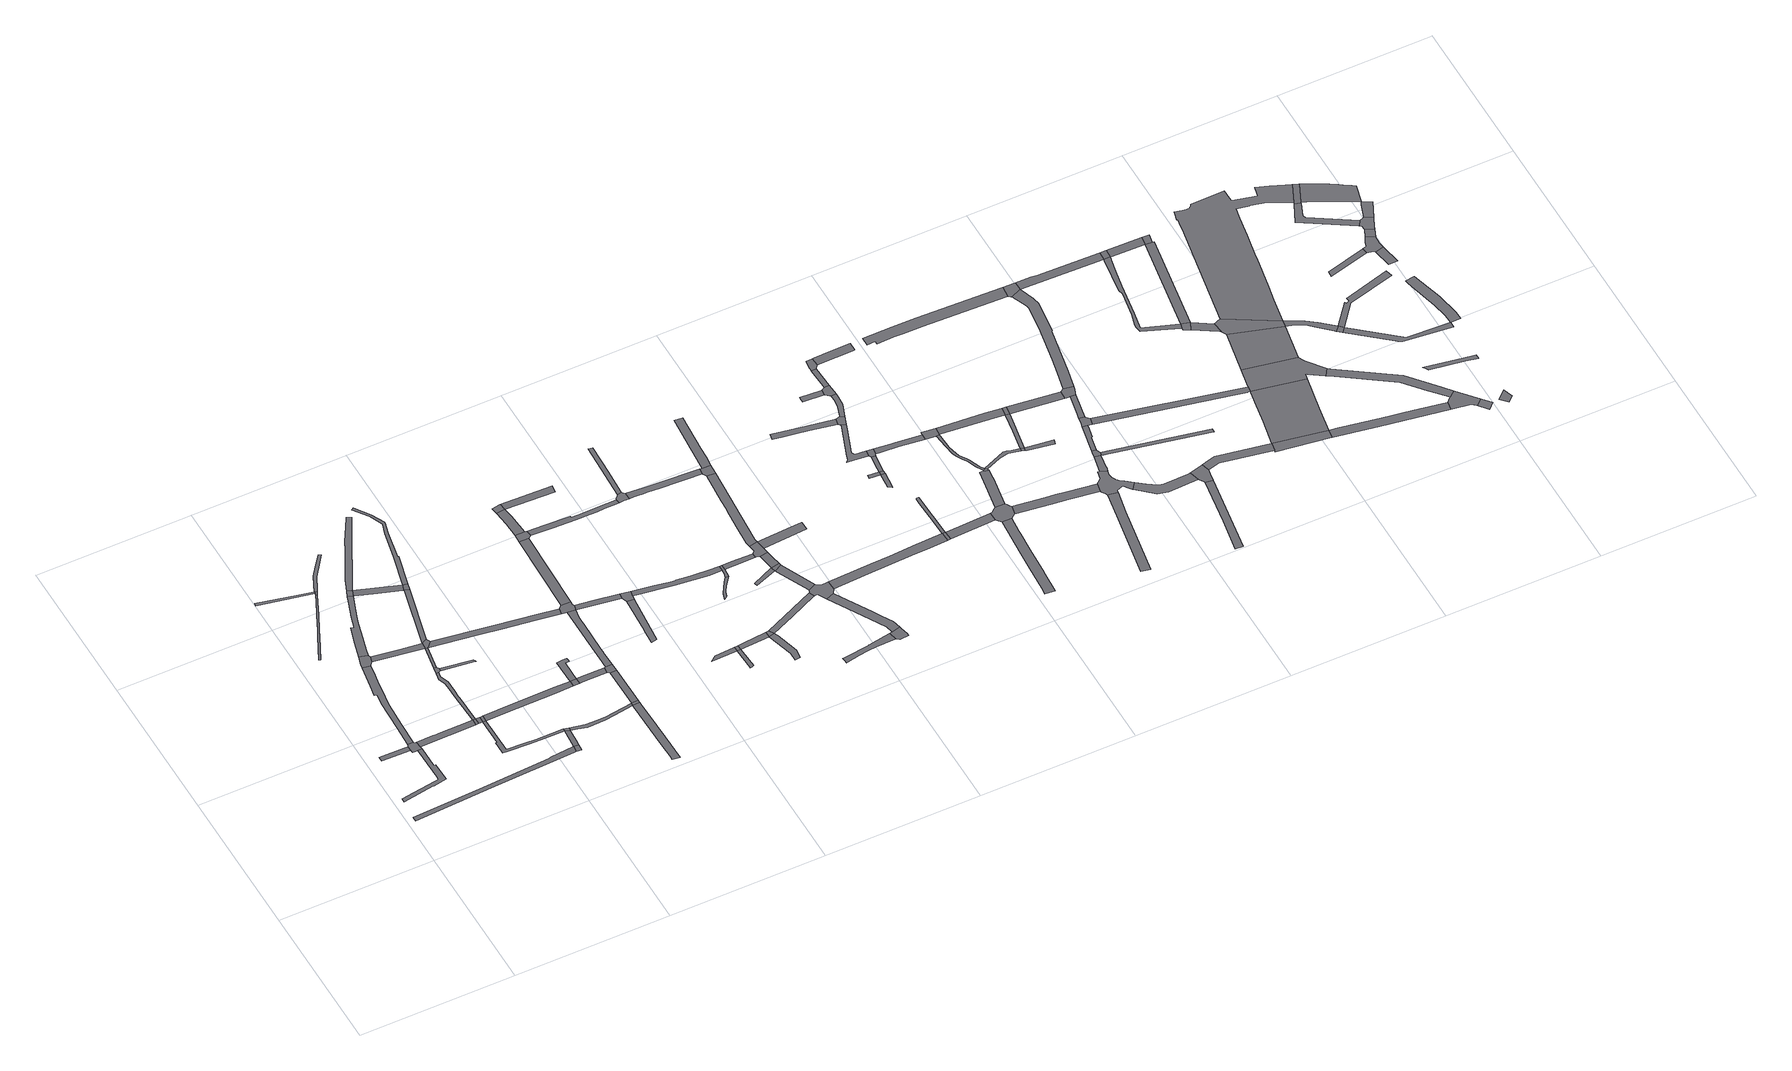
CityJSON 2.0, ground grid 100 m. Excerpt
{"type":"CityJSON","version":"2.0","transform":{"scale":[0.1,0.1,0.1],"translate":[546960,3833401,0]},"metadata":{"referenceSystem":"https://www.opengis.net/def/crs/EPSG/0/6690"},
"CityObjects":{
"road1":{"type":"Road","attributes":{"RoadStructureAttribute.sectionType":"1"},"geometry":[{"type":"MultiSurface","lod":"1","boundaries":[[[0,1,2,3,4,5,6,7,8,9,10,11,12,13]]]}]},
"road2":{"type":"Road","geometry":[{"type":"MultiSurface","lod":"1","boundaries":[[[14,15,16,17,18]]]}]},
"road3":{"type":"Road","geometry":[{"type":"MultiSurface","lod":"1","boundaries":[[[19,20,18,17,21,22,23,0,13,24,25,26,27]]]}]},
"road4":{"type":"Road","attributes":{"RoadStructureAttribute.sectionType":"1"},"geometry":[{"type":"MultiSurface","lod":"1","boundaries":[[[28,29,30,31,32,33,19,27,34,35,36,37,38,39,40]]]}]},
"road5":{"type":"Road","attributes":{"RoadStructureAttribute.sectionType":"1"},"geometry":[{"type":"MultiSurface","lod":"1","boundaries":[[[41,42,43,44,45,46,47,48,49]]]}]},
"road6":{"type":"Road","attributes":{"RoadStructureAttribute.sectionType":"1"},"geometry":[{"type":"MultiSurface","lod":"1","boundaries":[[[50,51,52,53,54,25,24,55]]]}]},
"road7":{"type":"Road","attributes":{"RoadStructureAttribute.sectionType":"1"},"geometry":[{"type":"MultiSurface","lod":"1","boundaries":[[[56,57,58,59,60,61,62,63,64,65,66,67,68,69,70]]]}]},
"road8":{"type":"Road","geometry":[{"type":"MultiSurface","lod":"1","boundaries":[[[71,72,73,28,40,74,75,76,77]]]}]},
"road9":{"type":"Road","attributes":{"RoadStructureAttribute.sectionType":"1"},"geometry":[{"type":"MultiSurface","lod":"1","boundaries":[[[78,79,80,81,82]]]}]},
"road10":{"type":"Road","geometry":[{"type":"MultiSurface","lod":"1","boundaries":[[[50,55,83,84]]]}]},
"road11":{"type":"Road","attributes":{"RoadStructureAttribute.sectionType":"1"},"geometry":[{"type":"MultiSurface","lod":"1","boundaries":[[[85,84,83,86]]]}]},
"road12":{"type":"Road","attributes":{"RoadStructureAttribute.sectionType":"1"},"geometry":[{"type":"MultiSurface","lod":"1","boundaries":[[[87,88,89,90,91,92,71,77,93,94,95,96,97,98]]]}]},
"road13":{"type":"Road","geometry":[{"type":"MultiSurface","lod":"1","boundaries":[[[82,81,56,70,99]]]}]},
"road14":{"type":"Road","geometry":[{"type":"MultiSurface","lod":"1","boundaries":[[[100,101,85,86,102]]]}]},
"road15":{"type":"Road","attributes":{"RoadStructureAttribute.sectionType":"1"},"geometry":[{"type":"MultiSurface","lod":"1","boundaries":[[[103,76,75,104,105]]]}]},
"road16":{"type":"Road","attributes":{"RoadStructureAttribute.sectionType":"1"},"geometry":[{"type":"MultiSurface","lod":"1","boundaries":[[[106,107,108,109,110,50,84,111,112,113,114,115,116]]]}]},
"road17":{"type":"Road","geometry":[{"type":"MultiSurface","lod":"1","boundaries":[[[117,106,116,118,119,120]]]}]},
"road18":{"type":"Road","attributes":{"RoadStructureAttribute.sectionType":"1"},"geometry":[{"type":"MultiSurface","lod":"1","boundaries":[[[121,122,123,82,99,124,125,126,127]]]}]},
"road19":{"type":"Road","attributes":{"RoadStructureAttribute.sectionType":"1"},"geometry":[{"type":"MultiSurface","lod":"1","boundaries":[[[104,117,120,128]]]}]},
"road20":{"type":"Road","attributes":{"RoadStructureAttribute.sectionType":"1"},"geometry":[{"type":"MultiSurface","lod":"1","boundaries":[[[129,130,131,132,102,86,133,134,135,136,137,138,139,140]]]}]},
"road21":{"type":"Road","geometry":[{"type":"MultiSurface","lod":"1","boundaries":[[[141,87,98,142,143]]]}]},
"road22":{"type":"Road","geometry":[{"type":"MultiSurface","lod":"1","boundaries":[[[144,105,104,128,145]]]}]},
"road23":{"type":"Road","geometry":[{"type":"MultiSurface","lod":"1","boundaries":[[[146,147,148,149,150,151,119,118]]]}]},
"road24":{"type":"Road","geometry":[{"type":"MultiSurface","lod":"1","boundaries":[[[41,49,152,153]]]}]},
"road25":{"type":"Road","attributes":{"RoadStructureAttribute.sectionType":"1"},"geometry":[{"type":"MultiSurface","lod":"1","boundaries":[[[139,154,41,153,155,156,157]]]}]},
"road26":{"type":"Road","attributes":{"RoadStructureAttribute.sectionType":"1"},"geometry":[{"type":"MultiSurface","lod":"1","boundaries":[[[143,142,158,159,160,161]]]}]},
"road27":{"type":"Road","attributes":{"RoadStructureAttribute.sectionType":"1"},"geometry":[{"type":"MultiSurface","lod":"1","boundaries":[[[162,105,144,163]]]}]},
"road28":{"type":"Road","attributes":{"RoadStructureAttribute.sectionType":"1"},"geometry":[{"type":"MultiSurface","lod":"1","boundaries":[[[164,165,166,167,100,102,168,169,170,171]]]}]},
"road29":{"type":"Road","geometry":[{"type":"MultiSurface","lod":"1","boundaries":[[[140,139,157,172]]]}]},
"road30":{"type":"Road","attributes":{"RoadStructureAttribute.sectionType":"1"},"geometry":[{"type":"MultiSurface","lod":"1","boundaries":[[[173,174,175,176,177,178,179,141,143,180,181,182,183,184,185,186,187,188,189,190,191,192,193,194]]]}]},
"road31":{"type":"Road","geometry":[{"type":"MultiSurface","lod":"1","boundaries":[[[161,160,195,162,163,196]]]}]},
"road32":{"type":"Road","attributes":{"RoadStructureAttribute.sectionType":"1"},"geometry":[{"type":"MultiSurface","lod":"1","boundaries":[[[197,198,199,200,201,202,172,157,203,204,205,206,207,208]]]}]},
"road33":{"type":"Road","attributes":{"RoadStructureAttribute.sectionType":"1"},"geometry":[{"type":"MultiSurface","lod":"1","boundaries":[[[209,210,145,128,211,212,213,214,215]]]}]},
"road34":{"type":"Road","attributes":{"RoadStructureAttribute.sectionType":"1"},"geometry":[{"type":"MultiSurface","lod":"1","boundaries":[[[216,217,218,219,220,221,222,223,224,225,226,227,228,161,196]]]}]},
"road35":{"type":"Road","geometry":[{"type":"MultiSurface","lod":"1","boundaries":[[[229,164,171,230]]]}]},
"road36":{"type":"Road","geometry":[{"type":"MultiSurface","lod":"1","boundaries":[[[231,232,233,234,235,236,237,164,229]]]}]},
"road37":{"type":"Road","attributes":{"RoadStructureAttribute.sectionType":"1"},"geometry":[{"type":"MultiSurface","lod":"1","boundaries":[[[238,239,240,241,242,208,243,244,245,246,247,248]]]}]},
"road38":{"type":"Road","attributes":{"RoadStructureAttribute.sectionType":"1"},"geometry":[{"type":"MultiSurface","lod":"1","boundaries":[[[249,250,251,229,230,252,253,254,255]]]}]},
"road39":{"type":"Road","geometry":[{"type":"MultiSurface","lod":"1","boundaries":[[[256,257,197,208,242]]]}]},
"road40":{"type":"Road","attributes":{"RoadStructureAttribute.sectionType":"1"},"geometry":[{"type":"MultiSurface","lod":"1","boundaries":[[[258,259,257,256]]]}]},
"road41":{"type":"Road","geometry":[{"type":"MultiSurface","lod":"1","boundaries":[[[260,261,262,249,255,259,258]]]}]},
"road42":{"type":"Road","attributes":{"RoadStructureAttribute.sectionType":"1"},"geometry":[{"type":"MultiSurface","lod":"1","boundaries":[[[263,264,265,262,261,266,267,268,269,270,271,272]]]}]},
"road43":{"type":"Road","geometry":[{"type":"MultiSurface","lod":"1","boundaries":[[[273,215,214,263,272,274,275,276]]]}]},
"road44":{"type":"Road","attributes":{"RoadStructureAttribute.sectionType":"1"},"geometry":[{"type":"MultiSurface","lod":"1","boundaries":[[[277,273,276,278]]]}]},
"road45":{"type":"Road","attributes":{"RoadStructureAttribute.sectionType":"1"},"geometry":[{"type":"MultiSurface","lod":"1","boundaries":[[[279,274,272,280,281]]]}]},
"road46":{"type":"Road","geometry":[{"type":"MultiSurface","lod":"1","boundaries":[[[282,277,278,283,284,285,286,287]]]}]},
"road47":{"type":"Road","attributes":{"RoadStructureAttribute.sectionType":"1"},"geometry":[{"type":"MultiSurface","lod":"1","boundaries":[[[288,289,290,291,282,287]]]}]},
"road48":{"type":"Road","attributes":{"RoadStructureAttribute.sectionType":"1"},"geometry":[{"type":"MultiSurface","lod":"1","boundaries":[[[292,293,294,295,296,297,298,299,300]]]}]},
"road49":{"type":"Road","geometry":[{"type":"MultiSurface","lod":"1","boundaries":[[[301,302,290,289]]]}]},
"road50":{"type":"Road","geometry":[{"type":"MultiSurface","lod":"1","boundaries":[[[281,280,303,304,292,300,305,306,307]]]}]},
"road51":{"type":"Road","attributes":{"RoadStructureAttribute.sectionType":"1"},"geometry":[{"type":"MultiSurface","lod":"1","boundaries":[[[308,309,310,311]]]}]},
"road52":{"type":"Road","attributes":{"RoadStructureAttribute.sectionType":"1"},"geometry":[{"type":"MultiSurface","lod":"1","boundaries":[[[312,313,314,315,301,289]]]}]},
"road53":{"type":"Road","geometry":[{"type":"MultiSurface","lod":"1","boundaries":[[[311,316,317,318,319,320]]]}]},
"road54":{"type":"Road","geometry":[{"type":"MultiSurface","lod":"1","boundaries":[[[321,308,311,320]]]}]},
"road55":{"type":"Road","attributes":{"RoadStructureAttribute.sectionType":"1"},"geometry":[{"type":"MultiSurface","lod":"1","boundaries":[[[322,323,324,325,326,285,284,327,328,329,330,331,332,333,334,335]]]}]},
"road56":{"type":"Road","attributes":{"RoadStructureAttribute.sectionType":"1"},"geometry":[{"type":"MultiSurface","lod":"1","boundaries":[[[336,337,321,320,338]]]}]},
"road57":{"type":"Road","attributes":{"RoadStructureAttribute.sectionType":"1"},"geometry":[{"type":"MultiSurface","lod":"1","boundaries":[[[339,340,341,342,343,344,345,346,347,348,307,306,349,350,351,352,353]]]}]},
"road58":{"type":"Road","geometry":[{"type":"MultiSurface","lod":"1","boundaries":[[[354,355,356,357,358,359,360,338]]]}]},
"road59":{"type":"Road","geometry":[{"type":"MultiSurface","lod":"1","boundaries":[[[361,336,338,360]]]}]},
"road60":{"type":"Road","geometry":[{"type":"MultiSurface","lod":"1","boundaries":[[[362,363,364,365,366,367,368,369,370,371]]]}]},
"road61":{"type":"Road","geometry":[{"type":"MultiSurface","lod":"1","boundaries":[[[372,373,374,375,376,335,334,377,378,379,380,381]]]}]},
"road62":{"type":"Road","geometry":[{"type":"MultiSurface","lod":"1","boundaries":[[[353,352,382,362,371,383,384]]]}]},
"road63":{"type":"Road","attributes":{"RoadStructureAttribute.sectionType":"1"},"geometry":[{"type":"MultiSurface","lod":"1","boundaries":[[[385,361,360,386,387]]]}]},
"road64":{"type":"Road","attributes":{"RoadStructureAttribute.sectionType":"1"},"geometry":[{"type":"MultiSurface","lod":"1","boundaries":[[[388,374,373,389,390]]]}]},
"road65":{"type":"Road","attributes":{"RoadStructureAttribute.sectionType":"1"},"geometry":[{"type":"MultiSurface","lod":"1","boundaries":[[[391,384,383,392,393,394]]]}]},
"road66":{"type":"Road","geometry":[{"type":"MultiSurface","lod":"1","boundaries":[[[395,396,397,398,399,400]]]}]},
"road67":{"type":"Road","attributes":{"RoadStructureAttribute.sectionType":"1"},"geometry":[{"type":"MultiSurface","lod":"1","boundaries":[[[401,402,403,404,405,406,407,408,409,410,411,412,413,414,415,416]]]}]},
"road68":{"type":"Road","attributes":{"RoadStructureAttribute.sectionType":"1"},"geometry":[{"type":"MultiSurface","lod":"1","boundaries":[[[417,418,419,420,381,380,421,422,423,424,425,426,427,428,429,430]]]}]},
"road69":{"type":"Road","geometry":[{"type":"MultiSurface","lod":"1","boundaries":[[[431,432,395,400,433,434,435]]]}]},
"road70":{"type":"Road","attributes":{"RoadStructureAttribute.sectionType":"1"},"geometry":[{"type":"MultiSurface","lod":"1","boundaries":[[[436,437,438,432,431]]]}]},
"road71":{"type":"Road","geometry":[{"type":"MultiSurface","lod":"1","boundaries":[[[439,440,441,442,394,393,443,438,437,444,445]]]}]},
"road72":{"type":"Road","attributes":{"RoadStructureAttribute.sectionType":"1"},"geometry":[{"type":"MultiSurface","lod":"1","boundaries":[[[435,434,446,447,448]]]}]},
"road73":{"type":"Road","geometry":[{"type":"MultiSurface","lod":"1","boundaries":[[[449,448,447,450,451,385,387,452,453,454,455,456,457,458]]]}]},
"road74":{"type":"Road","attributes":{"RoadStructureAttribute.sectionType":"1"},"geometry":[{"type":"MultiSurface","lod":"1","boundaries":[[[459,460,461,456,455,462,463,464,465]]]}]},
"road75":{"type":"Road","attributes":{"RoadStructureAttribute.sectionType":"1"},"geometry":[{"type":"MultiSurface","lod":"1","boundaries":[[[466,467,468,469,470,471,472,473,440,439,474,475]]]}]},
"road76":{"type":"Road","geometry":[{"type":"MultiSurface","lod":"1","boundaries":[[[476,477,465,464,401,416,478,479]]]}]},
"road77":{"type":"Road","attributes":{"RoadStructureAttribute.sectionType":"1"},"geometry":[{"type":"MultiSurface","lod":"1","boundaries":[[[480,481,482,439,445]]]}]},
"road78":{"type":"Road","geometry":[{"type":"MultiSurface","lod":"1","boundaries":[[[430,429,466,475,483,484]]]}]},
"road79":{"type":"Road","attributes":{"RoadStructureAttribute.sectionType":"1"},"geometry":[{"type":"MultiSurface","lod":"1","boundaries":[[[485,484,483,486,487,488]]]}]},
"road80":{"type":"Road","attributes":{"RoadStructureAttribute.sectionType":"1"},"geometry":[{"type":"MultiSurface","lod":"1","boundaries":[[[489,490,491,492,458,457,493,494,495,496,497]]]}]},
"road81":{"type":"Road","attributes":{"RoadStructureAttribute.sectionType":"1"},"geometry":[{"type":"MultiSurface","lod":"1","boundaries":[[[498,499,500,501,502,503,504,505,506,507,508,509]]]}]},
"road82":{"type":"Road","geometry":[{"type":"MultiSurface","lod":"1","boundaries":[[[510,489,497,511]]]}]},
"road83":{"type":"Road","geometry":[{"type":"MultiSurface","lod":"1","boundaries":[[[512,513,514,515]]]}]},
"road84":{"type":"Road","attributes":{"RoadStructureAttribute.sectionType":"1"},"geometry":[{"type":"MultiSurface","lod":"1","boundaries":[[[516,517,518,519,520,489,510]]]}]},
"road85":{"type":"Road","attributes":{"RoadStructureAttribute.sectionType":"1"},"geometry":[{"type":"MultiSurface","lod":"1","boundaries":[[[514,521,522,523,524,525]]]}]},
"road86":{"type":"Road","geometry":[{"type":"MultiSurface","lod":"1","boundaries":[[[515,514,525,526]]]}]},
"road87":{"type":"Road","attributes":{"RoadStructureAttribute.sectionType":"1"},"geometry":[{"type":"MultiSurface","lod":"1","boundaries":[[[527,528,529,530,531,532,533,534,535,536,537,538,539,540]]]}]},
"road88":{"type":"Road","attributes":{"RoadStructureAttribute.sectionType":"1"},"geometry":[{"type":"MultiSurface","lod":"1","boundaries":[[[541,542,515,526,543]]]}]},
"road89":{"type":"Road","geometry":[{"type":"MultiSurface","lod":"1","boundaries":[[[535,534,544,541,543,545,546,547]]]}]},
"road90":{"type":"Road","attributes":{"RoadStructureAttribute.sectionType":"1"},"geometry":[{"type":"MultiSurface","lod":"1","boundaries":[[[548,549,550,510,511,551]]]}]},
"road91":{"type":"Road","geometry":[{"type":"MultiSurface","lod":"1","boundaries":[[[552,553,509,508,554,527,540,555]]]}]},
"road92":{"type":"Road","geometry":[{"type":"MultiSurface","lod":"1","boundaries":[[[556,557,558,559,560]]]}]},
"road93":{"type":"Road","attributes":{"RoadStructureAttribute.sectionType":"1"},"geometry":[{"type":"MultiSurface","lod":"1","boundaries":[[[561,562,563,564,565,566,567,568,569,570,571,572]]]}]},
"road94":{"type":"Road","attributes":{"RoadStructureAttribute.sectionType":"1"},"geometry":[{"type":"MultiSurface","lod":"1","boundaries":[[[573,574,575,576,577,578,579,580,552,555]]]}]},
"road95":{"type":"Road","geometry":[{"type":"MultiSurface","lod":"1","boundaries":[[[581,582,583,584,560,559,585,586,576,575]]]}]},
"road96":{"type":"Road","attributes":{"RoadStructureAttribute.sectionType":"1"},"geometry":[{"type":"MultiSurface","lod":"1","boundaries":[[[587,588,589,590,591,592,547,546,593,594,595,596]]]}]},
"road97":{"type":"Road","attributes":{"RoadStructureAttribute.sectionType":"1"},"geometry":[{"type":"MultiSurface","lod":"1","boundaries":[[[597,598,599,582,581]]]}]},
"road98":{"type":"Road","geometry":[{"type":"MultiSurface","lod":"1","boundaries":[[[600,601,602,603,548,551,561,572,604,605,606,607,608,609,610]]]}]},
"road99":{"type":"Road","geometry":[{"type":"MultiSurface","lod":"1","boundaries":[[[611,612,613,614,598,597,615,616,617]]]}]},
"road100":{"type":"Road","attributes":{"RoadStructureAttribute.sectionType":"1"},"geometry":[{"type":"MultiSurface","lod":"1","boundaries":[[[618,619,600,610,620,621,622,623,624,625]]]}]},
"road101":{"type":"Road","geometry":[{"type":"MultiSurface","lod":"1","boundaries":[[[626,627,596,595,628,629,630,631,632]]]}]},
"road102":{"type":"Road","attributes":{"RoadStructureAttribute.sectionType":"1"},"geometry":[{"type":"MultiSurface","lod":"1","boundaries":[[[629,633,634,635,636,637,638,639,640,641,642,643,644,645,646,647,630]]]}]},
"road103":{"type":"Road","attributes":{"RoadStructureAttribute.sectionType":"1"},"geometry":[{"type":"MultiSurface","lod":"1","boundaries":[[[648,649,611,617,650,651,652]]]}]},
"road104":{"type":"Road","geometry":[{"type":"MultiSurface","lod":"1","boundaries":[[[640,639,625,624,653,654]]]}]},
"road105":{"type":"Road","attributes":{"RoadStructureAttribute.sectionType":"1"},"geometry":[{"type":"MultiSurface","lod":"1","boundaries":[[[655,656,657,640,654,658,659,660,661,662,663]]]}]},
"road106":{"type":"Road","attributes":{"RoadStructureAttribute.sectionType":"1"},"geometry":[{"type":"MultiSurface","lod":"1","boundaries":[[[664,665,666,607,606,667,668,669,670]]]}]},
"road107":{"type":"Road","attributes":{"RoadStructureAttribute.sectionType":"1"},"geometry":[{"type":"MultiSurface","lod":"1","boundaries":[[[671,632,631,672,673,674,675,676,677]]]}]},
"road108":{"type":"Road","attributes":{"RoadStructureAttribute.sectionType":"1"},"geometry":[{"type":"MultiSurface","lod":"1","boundaries":[[[678,679,680,681,682,683]]]}]},
"road109":{"type":"Road","geometry":[{"type":"MultiSurface","lod":"1","boundaries":[[[663,662,684,685]]]}]},
"road110":{"type":"Road","attributes":{"RoadStructureAttribute.sectionType":"1"},"geometry":[{"type":"MultiSurface","lod":"1","boundaries":[[[676,686,663,685,687]]]}]},
"road111":{"type":"Road","geometry":[{"type":"MultiSurface","lod":"1","boundaries":[[[688,689,690,691,692,685,684]]]}]},
"road112":{"type":"Road","geometry":[{"type":"MultiSurface","lod":"1","boundaries":[[[677,676,687,693]]]}]},
"road113":{"type":"Road","geometry":[{"type":"MultiSurface","lod":"1","boundaries":[[[694,695,696,697,670,669,698,699,678,683,700,701,702,703,704,705,706,707,708,709,710,711,712,713,714,715,716,717,718,719]]]}]},
"road114":{"type":"Road","attributes":{"RoadStructureAttribute.sectionType":"1"},"geometry":[{"type":"MultiSurface","lod":"1","boundaries":[[[720,719,718,721,722,723,724]]]}]},
"road115":{"type":"Road","geometry":[{"type":"MultiSurface","lod":"1","boundaries":[[[725,726,720,724,727,728,729,730,731]]]}]},
"road116":{"type":"Road","attributes":{"RoadStructureAttribute.sectionType":"1"},"geometry":[{"type":"MultiSurface","lod":"1","boundaries":[[[693,687,732,733]]]}]},
"road117":{"type":"Road","attributes":{"RoadStructureAttribute.sectionType":"1"},"geometry":[{"type":"MultiSurface","lod":"1","boundaries":[[[734,725,731,735,736,737,738,739]]]}]},
"road118":{"type":"Road","attributes":{"RoadStructureAttribute.sectionType":"1"},"geometry":[{"type":"MultiSurface","lod":"1","boundaries":[[[740,741,742,743,744,745,746,747,748,749,750,751]]]}]},
"road119":{"type":"Road","attributes":{"RoadStructureAttribute.sectionType":"1"},"geometry":[{"type":"MultiSurface","lod":"1","boundaries":[[[752,753,754,755,756,706,705,757,758,759,760,761,762]]]}]},
"road120":{"type":"Road","geometry":[{"type":"MultiSurface","lod":"1","boundaries":[[[763,764,734,739,765,766,767,768]]]}]},
"road121":{"type":"Road","attributes":{"RoadStructureAttribute.sectionType":"1"},"geometry":[{"type":"MultiSurface","lod":"1","boundaries":[[[769,770,763,768,771]]]}]},
"road122":{"type":"Road","attributes":{"RoadStructureAttribute.sectionType":"1"},"geometry":[{"type":"MultiSurface","lod":"1","boundaries":[[[772,773,774,775,776]]]}]},
"road123":{"type":"Road","geometry":[{"type":"MultiSurface","lod":"1","boundaries":[[[777,733,732,778,769,771,779,780,781]]]}]},
"road124":{"type":"Road","attributes":{"RoadStructureAttribute.sectionType":"1"},"geometry":[{"type":"MultiSurface","lod":"1","boundaries":[[[782,783,784,785,728,727]]]}]},
"road125":{"type":"Road","geometry":[{"type":"MultiSurface","lod":"1","boundaries":[[[786,762,761,787,772,776,788,789,790,791]]]}]},
"road126":{"type":"Road","attributes":{"RoadStructureAttribute.sectionType":"1"},"geometry":[{"type":"MultiSurface","lod":"1","boundaries":[[[792,793,794,795,796,797,798,799,800,801,802,803,804,805,806,777,781]]]}]},
"road127":{"type":"Road","geometry":[{"type":"MultiSurface","lod":"1","boundaries":[[[751,750,807,808,801,800,809]]]}]},
"road128":{"type":"Road","attributes":{"RoadStructureAttribute.sectionType":"1"},"geometry":[{"type":"MultiSurface","lod":"1","boundaries":[[[810,766,765,811,812,813,814,815]]]}]},
"road129":{"type":"Road","attributes":{"RoadStructureAttribute.sectionType":"1"},"geometry":[{"type":"MultiSurface","lod":"1","boundaries":[[[816,817,786,791,818,819,820]]]}]},
"road130":{"type":"Road","attributes":{"RoadStructureAttribute.sectionType":"1"},"geometry":[{"type":"MultiSurface","lod":"1","boundaries":[[[821,822,809,800,823,824]]]}]},
"road131":{"type":"Road","geometry":[{"type":"MultiSurface","lod":"1","boundaries":[[[820,819,825,826,827,828]]]}]},
"road132":{"type":"Road","attributes":{"RoadStructureAttribute.sectionType":"1"},"geometry":[{"type":"MultiSurface","lod":"1","boundaries":[[[823,829,830,831,832,833,834,835,836,837,838,839,840,841,842,843,844,845]]]}]},
"road133":{"type":"Road","attributes":{"function":"3","RoadStructureAttribute.sectionType":"1"},"geometry":[{"type":"MultiSurface","lod":"1","boundaries":[[[814,846,847,848,820,828,849,850]]]}]},
"road134":{"type":"Road","geometry":[{"type":"MultiSurface","lod":"1","boundaries":[[[837,836,851,852,853,854]]]}]},
"road135":{"type":"Road","geometry":[{"type":"MultiSurface","lod":"1","boundaries":[[[824,823,845,855]]]}]},
"road136":{"type":"Road","attributes":{"RoadStructureAttribute.sectionType":"1"},"geometry":[{"type":"MultiSurface","lod":"1","boundaries":[[[854,853,856,857,858]]]}]},
"road137":{"type":"Road","geometry":[{"type":"MultiSurface","lod":"1","boundaries":[[[859,860,815,814,850,861,862,863,864,865,866,867]]]}]},
"road138":{"type":"Road","attributes":{"RoadStructureAttribute.sectionType":"1"},"geometry":[{"type":"MultiSurface","lod":"1","boundaries":[[[868,837,854,869,870]]]}]},
"road139":{"type":"Road","attributes":{"RoadStructureAttribute.sectionType":"1"},"geometry":[{"type":"MultiSurface","lod":"1","boundaries":[[[855,845,871,868,872]]]}]},
"road140":{"type":"Road","attributes":{"function":"3","RoadStructureAttribute.sectionType":"1"},"geometry":[{"type":"MultiSurface","lod":"1","boundaries":[[[873,859,867,874,875]]]}]},
"road141":{"type":"Road","geometry":[{"type":"MultiSurface","lod":"1","boundaries":[[[876,877,878,858,857,879,873,875,880]]]}]},
"road142":{"type":"Road","geometry":[{"type":"MultiSurface","lod":"1","boundaries":[[[872,868,870,881]]]}]},
"road143":{"type":"Road","attributes":{"RoadStructureAttribute.sectionType":"1"},"geometry":[{"type":"MultiSurface","lod":"1","boundaries":[[[882,883,884,885,886,887,888,889,828,827,890,891,892]]]}]},
"road144":{"type":"Road","attributes":{"RoadStructureAttribute.sectionType":"1"},"geometry":[{"type":"MultiSurface","lod":"1","boundaries":[[[893,894,895,896,897,898,880,875,899,900,901,902,903,904,905,906,907,908]]]}]},
"road145":{"type":"Road","attributes":{"RoadStructureAttribute.sectionType":"1"},"geometry":[{"type":"MultiSurface","lod":"1","boundaries":[[[909,910,911,864,863,912,913,914,915,916,917,918]]]}]},
"road146":{"type":"Road","geometry":[{"type":"MultiSurface","lod":"1","boundaries":[[[908,907,919,920]]]}]},
"road147":{"type":"Road","attributes":{"function":"3"},"geometry":[{"type":"MultiSurface","lod":"1","boundaries":[[[921,922,923,924,925,926,927,928,929,930,931,932,933,934,935,936,937,938,939,940,941,942,943,944,945,946,947,948,949,876,880,950,951,952,953,954,955,956,957,958,959,960,961,962,963,964,965,966,967]]]}]},
"road148":{"type":"Road","geometry":[{"type":"MultiSurface","lod":"1","boundaries":[[[918,917,968,969,892,891,970,971,972]]]}]},
"road149":{"type":"Road","attributes":{"RoadStructureAttribute.sectionType":"1"},"geometry":[{"type":"MultiSurface","lod":"1","boundaries":[[[972,971,973,974]]]}]},
"road150":{"type":"Road","attributes":{"RoadStructureAttribute.sectionType":"1"},"geometry":[{"type":"MultiSurface","lod":"1","boundaries":[[[975,976,920,919,977,978,979,980,981,982,983]]]}]},
"road151":{"type":"Road","attributes":{"RoadStructureAttribute.sectionType":"1"},"geometry":[{"type":"MultiSurface","lod":"1","boundaries":[[[984,985,986,987,988,989,990,908,920,991,992,993,994]]]}]},
"road152":{"type":"Road","attributes":{"RoadStructureAttribute.sectionType":"1"},"geometry":[{"type":"MultiSurface","lod":"1","boundaries":[[[995,996,997,998,999,1000,1001,1002]]]}]},
"road153":{"type":"Road","attributes":{"RoadStructureAttribute.sectionType":"1"},"geometry":[{"type":"MultiSurface","lod":"1","boundaries":[[[1003,1004,1005,1006]]]}]},
"road154":{"type":"Road","attributes":{"RoadStructureAttribute.sectionType":"1"},"geometry":[{"type":"MultiSurface","lod":"1","boundaries":[[[1007,1008,1009,1010,1011,1012]]]}]},
"road155":{"type":"Road","attributes":{"RoadStructureAttribute.sectionType":"1"},"geometry":[{"type":"MultiSurface","lod":"1","boundaries":[[[1013,1014,1015,1016,1017,1018,1019,1020,983,1021]]]}]},
"road156":{"type":"Road","attributes":{"RoadStructureAttribute.sectionType":"1"},"geometry":[{"type":"MultiSurface","lod":"1","boundaries":[[[1022,1023,1024,1025,1026,1027,1028,1029]]]}]},
"road157":{"type":"Road","geometry":[{"type":"MultiSurface","lod":"1","boundaries":[[[967,966,1030,1022,1029,1031,1032]]]}]},
"road158":{"type":"Road","geometry":[{"type":"MultiSurface","lod":"1","boundaries":[[[1033,1034,1035,1036,1007,1012,1037,1038,1039,1040,1041,1042,1043,1044,1045,1046,1047]]]}]},
"road159":{"type":"Road","geometry":[{"type":"MultiSurface","lod":"1","boundaries":[[[1042,1041,1048,1049]]]}]},
"road160":{"type":"Road","attributes":{"RoadStructureAttribute.sectionType":"1"},"geometry":[{"type":"MultiSurface","lod":"1","boundaries":[[[1050,1033,1047,1051,1052]]]}]},
"road161":{"type":"Road","attributes":{"RoadStructureAttribute.sectionType":"1"},"geometry":[{"type":"MultiSurface","lod":"1","boundaries":[[[1053,1054,1055,1056,1057,1058,1032,1031,1059,1060,1061,1062]]]}]},
"road162":{"type":"Road","geometry":[{"type":"MultiSurface","lod":"1","boundaries":[[[1063,1064,1025,1024,1065,1050,1052,1066,1067]]]}]},
"road163":{"type":"Road","attributes":{"RoadStructureAttribute.sectionType":"1"},"geometry":[{"type":"MultiSurface","lod":"1","boundaries":[[[1061,1068,1069,1070,1063,1067,1071]]]}]}
},
"vertices":[
[311,794,0],[313,567,0],[313,548,0],[308,542,0],[286,539,0],[98,509,0],[59,503,0],[60,480,0],[262,510,0],[268,510,0],[353,524,0],[350,650,0],[338,651,0],[338,794,0],
[254,846,0],[91,851,0],[90,819,0],[276,813,0],[274,846,0],
[282,864,0],[281,852,0],[277,794,0],[297,794,0],[304,794,0],[338,813,0],[332,853,0],[328,853,0],[317,863,0],
[324,1506,0],[300,1360,0],[287,1286,0],[304,1283,0],[294,1213,0],[286,1002,0],[321,1011,0],[329,1186,0],[346,1306,0],[350,1346,0],[367,1447,0],[368,1451,0],[375,1498,0],
[1115,409,0],[964,400,0],[949,395,0],[487,368,0],[48,348,0],[49,318,0],[550,343,0],[1098,369,0],[1110,370,0],
[697,858,0],[686,858,0],[479,855,0],[465,855,0],[443,855,0],[695,817,0],
[348,2124,0],[329,2084,0],[286,1992,0],[283,1987,0],[231,1879,0],[211,1837,0],[132,1674,0],[141,1670,0],[219,1832,0],[241,1876,0],[293,1982,0],[294,1985,0],[296,1988,0],[311,2022,0],[357,2122,0],
[345,1590,0],[330,1534,0],[327,1522,0],[379,1503,0],[395,1522,0],[404,1561,0],[399,1575,0],
[265,2172,0],[10,2232,0],[5,2212,0],[350,2139,0],[351,2152,0],
[716,818,0],[715,858,0],
[742,858,0],[743,818,0],
[504,2034,0],[492,2003,0],[451,1884,0],[426,1803,0],[410,1810,0],[375,1705,0],[410,1618,0],[434,1709,0],[460,1808,0],[467,1834,0],[502,1932,0],[535,2022,0],
[368,2146,0],
[764,859,0],[753,858,0],[762,818,0],
[583,1533,0],[713,1473,0],[716,1514,0],
[680,1274,0],[671,1224,0],[688,1177,0],[689,1133,0],[691,1070,0],[710,1042,0],[709,1058,0],[710,1103,0],[711,1183,0],[689,1243,0],[694,1272,0],
[687,1317,0],[708,1279,0],[713,1299,0],[701,1315,0],
[505,2396,0],[448,2321,0],[403,2261,0],[378,2167,0],[418,2250,0],[486,2341,0],[520,2385,0],
[727,1471,0],
[1050,556,0],[951,556,0],[882,561,0],[763,569,0],[742,639,0],[733,639,0],[732,554,0],[764,552,0],[903,544,0],[971,541,0],[1124,540,0],[1125,557,0],
[520,2074,0],[536,2022,0],[551,2062,0],
[750,1530,0],[764,1506,0],
[721,1277,0],[920,1250,0],[926,1249,0],[921,1259,0],[916,1269,0],[728,1297,0],
[1144,367,0],[1147,407,0],
[1123,519,0],[1148,424,0],[1154,519,0],[1154,530,0],
[541,2020,0],[669,1976,0],[810,1928,0],[826,1968,0],
[816,1927,0],[845,1919,0],
[1330,866,0],[1224,865,0],[949,861,0],[772,859,0],[772,818,0],[966,821,0],[1220,823,0],[1330,825,0],
[1158,550,0],
[779,2577,0],[773,2566,0],[685,2412,0],[658,2359,0],[575,2199,0],[571,2190,0],[551,2152,0],[554,2070,0],[571,2104,0],[595,2149,0],[602,2164,0],[633,2223,0],[684,2324,0],[706,2365,0],[718,2389,0],[718,2390,0],[726,2406,0],[746,2445,0],[764,2479,0],[777,2504,0],[803,2556,0],[807,2563,0],
[812,1928,0],[855,1960,0],
[1561,554,0],[1508,546,0],[1437,536,0],[1383,528,0],[1326,528,0],[1256,529,0],[1200,520,0],[1255,504,0],[1373,507,0],[1433,516,0],[1484,522,0],[1559,534,0],
[1411,1407,0],[1141,1448,0],[1030,1424,0],[1174,1402,0],[1371,1373,0],[1526,1349,0],[1532,1389,0],
[907,2172,0],[900,2172,0],[935,2358,0],[957,2433,0],[957,2447,0],[917,2529,0],[849,2624,0],[835,2614,0],[901,2521,0],[939,2439,0],[939,2433,0],[918,2365,0],[882,2190,0],
[1370,866,0],[1370,826,0],
[1369,1004,0],[1396,1004,0],[1396,1018,0],[1395,1031,0],[1368,1030,0],[1348,1029,0],[1328,1028,0],
[1616,54,0],[1612,234,0],[1609,418,0],[1608,524,0],[1607,536,0],[1560,523,0],[1567,194,0],[1569,77,0],[1569,76,0],[1570,62,0],[1616,53,0],
[1550,868,0],[1407,867,0],[1390,866,0],[1385,826,0],[1407,827,0],[1543,829,0],[1547,829,0],
[1607,556,0],[1566,555,0],
[1604,816,0],[1563,816,0],
[1604,839,0],[1604,869,0],[1562,868,0],
[1562,1344,0],[1562,1006,0],[1562,975,0],[1602,976,0],[1602,978,0],[1602,1006,0],[1603,1223,0],[1603,1258,0],[1603,1283,0],[1613,1338,0],
[1554,1408,0],[1622,1374,0],[1614,1384,0],[1615,1406,0],
[1570,1952,0],[1630,1950,0],
[1734,1356,0],[1887,1295,0],[1893,1331,0],
[1571,2008,0],[1640,1959,0],[1650,1968,0],[1645,2006,0],[1642,2006,0],[1632,2007,0],
[1621,2153,0],[1613,2214,0],[1555,2206,0],[1568,2110,0],
[1901,1261,0],[1887,1020,0],[1887,1018,0],[1882,920,0],[1882,916,0],[1900,919,0],[1919,922,0],[1927,1018,0],[1948,1257,0],
[1607,2259,0],[1549,2250,0],
[1888,1293,0],[1892,1283,0],[1950,1283,0],[1950,1285,0],[1958,1321,0],
[2282,663,0],[2156,654,0],[2119,626,0],[2284,633,0],
[1931,2199,0],[1934,2224,0],[1936,2249,0],[1935,2249,0],
[2291,484,0],[2291,480,0],[2303,484,0],[2316,488,0],[2309,633,0],
[2307,665,0],
[2093,1984,0],[1963,1982,0],[1918,1982,0],[1918,1991,0],[1753,2000,0],[1791,1961,0],[1934,1952,0],[2028,1953,0],[2071,1954,0],[2115,1954,0],[2138,1955,0],[2182,1956,0],[2214,1956,0],[2210,1986,0],
[2494,681,0],[2346,668,0],[2497,644,0],
[2423,1258,0],[2394,1261,0],[2383,1262,0],[2316,1269,0],[2227,1277,0],[2226,1277,0],[2206,1279,0],[2156,1287,0],[2155,1288,0],[2088,1298,0],[1988,1279,0],[2199,1245,0],[2415,1222,0],[2496,1222,0],[2496,1257,0],
[2546,472,0],[2545,416,0],[2580,421,0],[2586,482,0],[2555,593,0],[2544,631,0],[2536,654,0],
[2516,683,0],
[2486,1165,0],[2462,1134,0],[2417,1061,0],[2408,1026,0],[2405,1016,0],[2415,1024,0],[2425,1032,0],[2437,1067,0],[2460,1104,0],[2506,1162,0],
[2269,2014,0],[2263,2022,0],[2236,2014,0],[2229,2006,0],[2215,1991,0],[2249,1957,0],[2261,1957,0],[2267,1957,0],[2279,1957,0],[2278,2003,0],
[2496,1197,0],[2511,1222,0],[2511,1257,0],
[2858,839,0],[2688,719,0],[2870,804,0],
[2252,2407,0],[2271,2193,0],[2277,2402,0],
[2576,1256,0],[2572,1223,0],[2709,1223,0],[2709,1255,0],
[2752,1108,0],[2615,1048,0],[2616,1037,0],[2618,1026,0],[2621,1027,0],[2760,1081,0],
[3121,349,0],[2999,327,0],[2998,327,0],[2982,325,0],[2972,323,0],[2971,323,0],[2970,323,0],[2808,303,0],[2792,301,0],[2795,281,0],[2798,260,0],[2809,263,0],[2888,279,0],[2947,287,0],[3003,290,0],[3130,296,0],
[2475,1989,0],[2372,1995,0],[2370,1995,0],[2370,1997,0],[2309,1958,0],[2328,1958,0],[2369,1955,0],[2401,1953,0],[2472,1949,0],[2490,1948,0],[2573,1943,0],[2639,1939,0],[2739,1933,0],[2742,1974,0],
[2808,1118,0],[2755,1109,0],[2762,1077,0],[2763,1076,0],[2810,1104,0],
[2797,1181,0],[2790,1225,0],[2737,1216,0],
[2773,1323,0],[2720,1314,0],[2728,1271,0],[2716,1260,0],[2723,1223,0],[2788,1238,0],[2784,1263,0],
[2770,1061,0],[2866,858,0],[2915,882,0],
[2949,861,0],[2862,841,0],[2860,840,0],[2873,804,0],[2878,804,0],[2893,804,0],[2924,751,0],[2976,773,0],[2994,802,0],[2992,863,0],
[3180,421,0],[3140,491,0],[3112,538,0],[3049,538,0],[3127,402,0],[3139,352,0],[3193,365,0],
[2755,1907,0],[2740,1700,0],[2739,1699,0],[2739,1688,0],[2734,1619,0],[2733,1616,0],[2724,1485,0],[2715,1346,0],[2770,1346,0],[2808,1903,0],
[3208,301,0],[3196,352,0],[3153,280,0],[3209,282,0],
[3071,1282,0],[3069,1338,0],[3000,1335,0],
[2813,1969,0],[2759,1973,0],
[2786,2373,0],[2818,2039,0],[2823,2113,0],[2840,2370,0],
[3741,892,0],[3549,884,0],[3398,878,0],[3272,874,0],[3198,810,0],[3509,822,0],[3608,826,0],[3653,827,0],[3744,831,0],
[3604,1956,0],[3443,1986,0],[3235,2022,0],[3225,2024,0],[3220,2004,0],[3215,1985,0],[3217,1985,0],[3269,1976,0],[3353,1962,0],[3439,1947,0],[3602,1916,0],[3609,1955,0],
[3761,893,0],[3764,832,0],
[3572,1487,0],[3569,1462,0],[3640,1455,0],[3643,1480,0],
[3751,1200,0],[3742,1200,0],[3733,1199,0],[3734,1160,0],[3737,1038,0],
[3632,1356,0],[3644,1347,0],[3657,1339,0],[3657,1346,0],[3666,1454,0],
[3668,1477,0],
[3617,1902,0],[3611,1885,0],[3557,1737,0],[3535,1676,0],[3525,1646,0],[3511,1631,0],[3551,1627,0],[3648,1618,0],[3652,1657,0],[3582,1664,0],[3575,1676,0],[3570,1686,0],[3632,1857,0],[3645,1892,0],
[3654,1604,0],[3645,1509,0],[3683,1600,0],
[3650,1615,0],[3684,1611,0],[3690,1614,0],[3694,1653,0],
[4057,904,0],[3771,893,0],[3766,893,0],[4059,844,0],
[3639,1962,0],[3634,1961,0],[3613,1906,0],[3667,1952,0],
[3506,2198,0],[3505,2179,0],[3504,2161,0],[3638,2152,0],[3641,2189,0],
[4087,814,0],[4068,548,0],[4061,422,0],[4051,256,0],[4047,208,0],[4109,203,0],[4117,340,0],[4120,378,0],[4130,549,0],[4138,681,0],[4140,708,0],[4146,811,0],
[3699,2038,0],[3703,2101,0],[3702,2127,0],[3670,2126,0],[3670,2116,0],[3671,2090,0],[3664,2034,0],[3642,1969,0],
[3698,2204,0],[3666,2202,0],[3662,2200,0],[3643,2190,0],[3640,2150,0],[3666,2129,0],
[3875,1634,0],[3874,1634,0],[3854,1637,0],[3782,1644,0],[3737,1648,0],[3736,1648,0],[3721,1611,0],[3834,1601,0],[3992,1582,0],[3993,1621,0],
[3691,2353,0],[3659,2352,0],[3666,2217,0],
[4103,932,0],[4090,921,0],[4078,911,0],[4070,905,0],[4157,819,0],[4165,825,0],[4179,836,0],[4191,895,0],[4184,904,0],[4172,920,0],[4164,929,0],
[3708,2431,0],[3666,2430,0],[3658,2376,0],[3659,2366,0],[3697,2360,0],[3699,2363,0],[3710,2376,0],
[4166,1210,0],[4150,1213,0],[4199,1139,0],[4195,1140,0],[4204,1200,0],[4205,1204,0],[4200,1204,0],[4175,1208,0],
[3997,1638,0],[3995,1638,0],[4055,1575,0],[4059,1575,0],[4078,1573,0],[4079,1577,0],[4084,1630,0],
[4070,1483,0],[4081,1410,0],[4089,1380,0],[4112,1346,0],[4129,1318,0],[4150,1264,0],[4178,1216,0],[4188,1224,0],[4173,1249,0],[4157,1286,0],[4142,1326,0],[4132,1343,0],[4104,1381,0],[4086,1463,0],[4080,1565,0],
[3813,2433,0],[3719,2431,0],[3941,2379,0],[3954,2379,0],[3953,2435,0],
[4201,1206,0],[4203,1212,0],
[4392,1278,0],[4362,1286,0],[4342,1288,0],[4300,1253,0],[4337,1263,0],[4362,1266,0],[4392,1261,0],[4436,1248,0],[4442,1269,0],
[4529,847,0],[4457,858,0],[4396,867,0],[4397,806,0],[4504,790,0],[4693,763,0],[4705,822,0],
[4389,1603,0],[4089,1576,0],[4203,1567,0],[4390,1548,0],[4476,1538,0],[4483,1537,0],[4489,1591,0],
[4720,720,0],[4690,554,0],[4612,109,0],[4672,97,0],[4749,555,0],[4779,709,0],
[4456,1241,0],[4462,1262,0],
[4466,1408,0],[4510,1534,0],
[4470,1237,0],[4635,1208,0],[4639,1222,0],[4643,1236,0],[4641,1236,0],
[4516,1588,0],
[4748,902,0],[4739,850,0],[4726,839,0],[4716,830,0],[4700,752,0],[4711,735,0],[4782,726,0],[4791,729,0],[4799,731,0],[4827,740,0],[4852,707,0],[4865,692,0],[4897,733,0],[4850,770,0],[4835,782,0],[4812,807,0],[4810,811,0],[4805,821,0],[4802,828,0],[4799,838,0],[4798,847,0],[4798,853,0],[4799,859,0],[4801,869,0],[4804,883,0],[4761,900,0],
[4785,1016,0],[4812,909,0],[4808,911,0],[4823,1000,0],[4824,1008,0],
[4794,1063,0],[4789,1039,0],[4826,1007,0],[4832,1028,0],[4831,1031,0],[4829,1036,0],[4820,1057,0],
[4844,1494,0],[4849,1548,0],
[4832,1250,0],[4840,1156,0],[4845,1156,0],[4863,1238,0],[4864,1244,0],[4865,1247,0],
[4381,2436,0],[4225,2439,0],[4034,2436,0],[4035,2381,0],[4087,2382,0],[4088,2361,0],[4197,2364,0],[4253,2363,0],[4355,2361,0],[4382,2360,0],[4920,2342,0],[4926,2416,0],
[5205,649,0],[5042,644,0],[5014,653,0],[5007,656,0],[4949,693,0],[4879,678,0],[4972,595,0],[5036,578,0],[5232,586,0],[5233,587,0],[5216,652,0],
[4845,1318,0],[4837,1277,0],[4891,1241,0],[4901,1287,0],[4884,1306,0],[4879,1312,0],
[4880,1490,0],[4852,1352,0],[4914,1487,0],
[5257,547,0],[5210,237,0],[5172,14,0],[5222,10,0],[5305,540,0],
[4871,1563,0],[4877,1490,0],[4918,1501,0],[4927,1528,0],[4932,1550,0],
[5481,870,0],[5484,869,0],[5483,882,0],[5483,894,0],
[5305,676,0],[5252,558,0],[5313,591,0],[5315,604,0],[5316,610,0],[5319,623,0],
[4958,1669,0],[5017,1987,0],[5021,1987,0],[5027,2022,0],[5045,2162,0],[5045,2163,0],[5050,2210,0],[5040,2259,0],[5008,2357,0],[4940,2324,0],[4982,2226,0],[4984,2206,0],[4965,2047,0],[4920,1791,0],[4900,1690,0],
[4924,2339,0],[4935,2328,0],[5007,2414,0],
[5801,1091,0],[5722,1067,0],[5793,1052,0],[5797,1051,0],[5809,1049,0],[5816,1088,0],
[5397,701,0],[5359,691,0],[5396,642,0],[5723,584,0],[5734,639,0],
[5144,2408,0],[5108,2411,0],[5538,2341,0],[5540,2396,0],
[5721,572,0],[6059,521,0],[6061,521,0],[6068,577,0],
[5537,2332,0],[5504,2087,0],[5512,2054,0],[5483,1892,0],[5462,1811,0],[5459,1796,0],[5465,1751,0],[5687,1663,0],[5696,1695,0],[5477,1774,0],[5498,1889,0],[5536,2112,0],[5555,2227,0],[5575,2317,0],[5577,2325,0],[5577,2328,0],[5580,2340,0],
[5808,1042,0],[5789,939,0],[5767,810,0],[6099,751,0],[6142,985,0],
[5690,1662,0],[5688,1648,0],[5727,1630,0],[5750,1681,0],
[5582,2395,0],
[5871,1539,0],[5875,1536,0],[5868,1606,0],
[5840,1221,0],[5817,1095,0],[6150,1023,0],[6162,1015,0],[6247,957,0],[6279,1005,0],[6194,1113,0],[6190,1122,0],[6174,1155,0],
[5802,2334,0],[5856,2328,0],[5846,2329,0],
[5583,2340,0],[5809,2388,0],
[5894,1503,0],[6217,1401,0],[6218,1403,0],
[5916,1624,0],[5892,1615,0],[5882,1612,0],[5877,1533,0],[6227,1447,0],
[5855,2386,0],
[6604,484,0],[6603,484,0],[6578,488,0],[6577,489,0],[6492,504,0],[6442,512,0],[6381,523,0],[6122,568,0],[6340,471,0],[6761,398,0],[6771,455,0],
[6487,1266,0],[6436,1310,0],[6396,1343,0],[6338,1388,0],[6251,1434,0],[6241,1439,0],[6232,1398,0],[6233,1398,0],[6235,1398,0],[6278,1385,0],[6326,1358,0],[6366,1321,0],[6442,1250,0],[6452,1241,0],[6459,1235,0],[6489,1264,0],
[6793,575,0],[6642,754,0],[6296,993,0],[6264,946,0],[6601,717,0],[6712,585,0],[6713,584,0],[6722,574,0],[6803,482,0],[6843,516,0],
[6490,1210,0],[6515,1240,0],
[6727,2369,0],[6640,2403,0],[6561,2434,0],[6547,2377,0],[6545,2367,0],[6399,2404,0],[6395,2405,0],[6395,2408,0],[6394,2413,0],[6393,2491,0],[6175,2487,0],[6173,2481,0],[6168,2475,0],[6165,2471,0],[6164,2470,0],[6161,2468,0],[6159,2467,0],[6156,2465,0],[6148,2463,0],[6144,2462,0],[6140,2462,0],[6135,2462,0],[6113,2468,0],[6064,2480,0],[6048,2419,0],[6056,2417,0],[6047,2363,0],[6043,2341,0],[5988,2038,0],[6256,1614,0],[6275,1715,0],[6275,1716,0],[6317,1946,0],[6322,1977,0],[6345,2104,0],[6349,2125,0],[6373,2259,0],[6387,2331,0],[6388,2338,0],[6458,2323,0],[6468,2321,0],[6473,2320,0],[6538,2306,0],[6552,2304,0],[6703,2229,0],[6705,2228,0],[6760,2355,0],
[6792,473,0],[6782,464,0],[6882,376,0],[6909,357,0],[6950,392,0],
[6959,296,0],[6998,335,0],
[7006,996,0],[6792,1007,0],[6727,1010,0],[6737,1002,0],[6757,989,0],[6761,989,0],[7006,960,0],[7070,954,0],[7071,993,0],
[6927,1516,0],[6630,1433,0],[6634,1413,0],[6635,1408,0],[6618,1400,0],[6613,1398,0],[6605,1408,0],[6632,1389,0],[6633,1391,0],[6640,1392,0],[6939,1469,0],
[7009,715,0],[6782,757,0],[6769,760,0],[6779,743,0],[6790,727,0],[7009,688,0],[7084,672,0],[7084,701,0],
[7099,389,0],[7042,336,0],[7082,293,0],[7119,327,0],
[6887,1729,0],[6633,1658,0],[6632,1641,0],[6631,1623,0],[6636,1624,0],[6893,1691,0],
[7133,1052,0],[7108,1200,0],[7050,1405,0],[6990,1394,0],[6994,1372,0],[7002,1340,0],[7050,1150,0],[7068,1055,0],[7135,994,0],
[6701,2218,0],[6641,2088,0],[6951,1894,0],[6975,1931,0],[6709,2094,0],[6701,2114,0],[6737,2202,0],[6739,2206,0],
[6703,2222,0],[6741,2211,0],[6796,2339,0],
[6942,1802,0],[6924,1764,0],[6914,1738,0],[6913,1736,0],[6894,1690,0],[6920,1686,0],[6927,1684,0],[6932,1682,0],[6942,1673,0],[6999,1688,0],[6996,1707,0],[6994,1725,0],[6994,1741,0],[6995,1758,0],[6998,1776,0],
[6962,1552,0],[7021,1553,0],
[6967,1857,0],[7006,1803,0],[7020,1833,0],
[7058,2191,0],[7014,2219,0],[6994,2232,0],[6949,2261,0],[6874,2300,0],[6812,2333,0],[6770,2197,0],[6995,2085,0],[7049,2058,0],[7080,2177,0],
[7003,1940,0],[6996,1938,0],[6963,1886,0],[7028,1852,0],[7057,1915,0],
[7047,2053,0],[7038,2037,0],[7005,1943,0],[7106,2022,0]
]}
